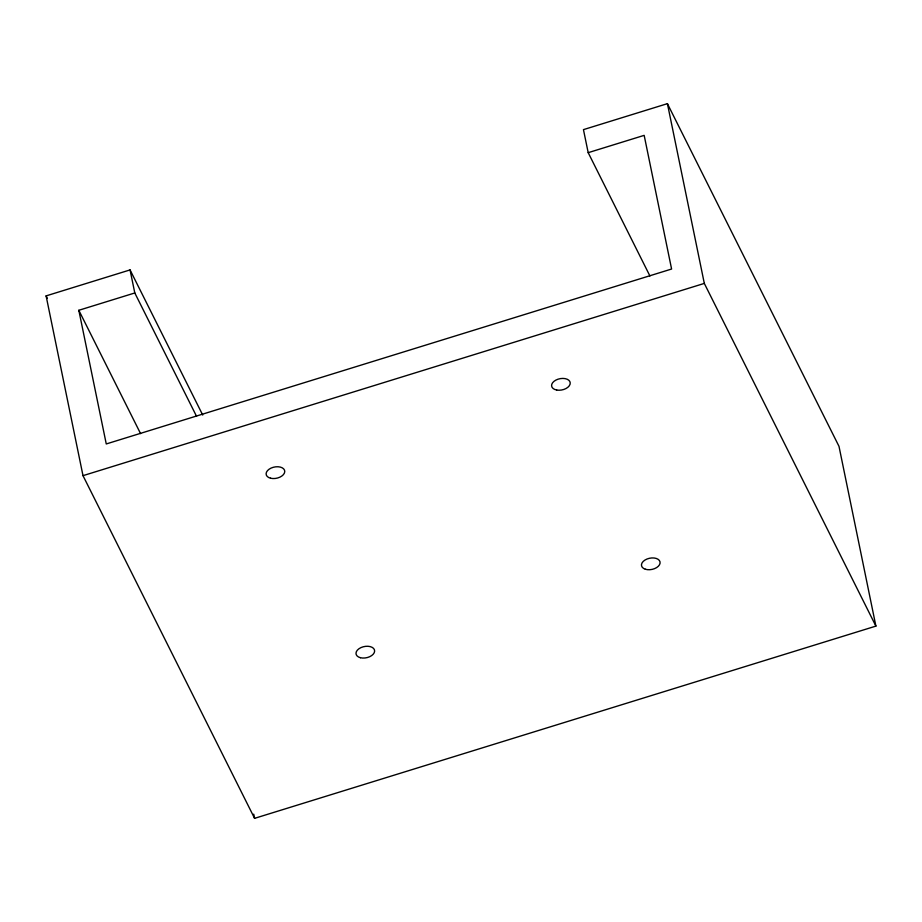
<?xml version="1.0" encoding="UTF-8"?>
<svg xmlns="http://www.w3.org/2000/svg" width="922" height="922" viewBox="0 0 922 922"><rect width="100%" height="100%" fill="white"/><g stroke="black" fill="none" stroke-linecap="round" stroke-linejoin="round"><path stroke-width="1.38" d="M649.918 275.978L588.19 152.672L583.453 129.633L667.413 103.656L838.997 446.34L875.9 626.107L254.587 818.344L83.003 475.66L46.1 295.893L130.06 269.916L202.725 415.05M588.19 152.672L644.167 135.361L671.596 269.028L106.261 443.955L78.819 310.288L134.796 292.966L196.524 416.26M83.003 475.66L704.316 283.411L875.9 626.107M78.819 310.288L140.582 433.64M46.1 295.893L47.391 298.463M667.413 103.656L704.316 283.411M253.723 814.138L254.587 818.344M130.06 269.916L134.796 292.966M645.308 569.22A9.45 5.716 -11.6 0 0 660.06 563.238A9.45 5.716 -11.6 0 0 646.979 559.032A9.45 5.716 -11.6 0 0 645.308 569.22M360.398 657.709A9.45 5.716 -11.6 0 0 374.632 651.139A9.45 5.716 -11.6 0 0 360.905 647.624A9.45 5.716 -11.6 0 0 360.398 657.709M556.669 390.029A9.45 5.716 -11.6 0 0 570.222 382.826A9.45 5.716 -11.6 0 0 555.816 380.129A9.45 5.716 -11.6 0 0 556.669 390.029M270.538 478.207A9.45 5.716 -11.6 0 0 284.76 471.626A9.45 5.716 -11.6 0 0 271.01 468.122A9.45 5.716 -11.6 0 0 270.538 478.207"/></g></svg>
